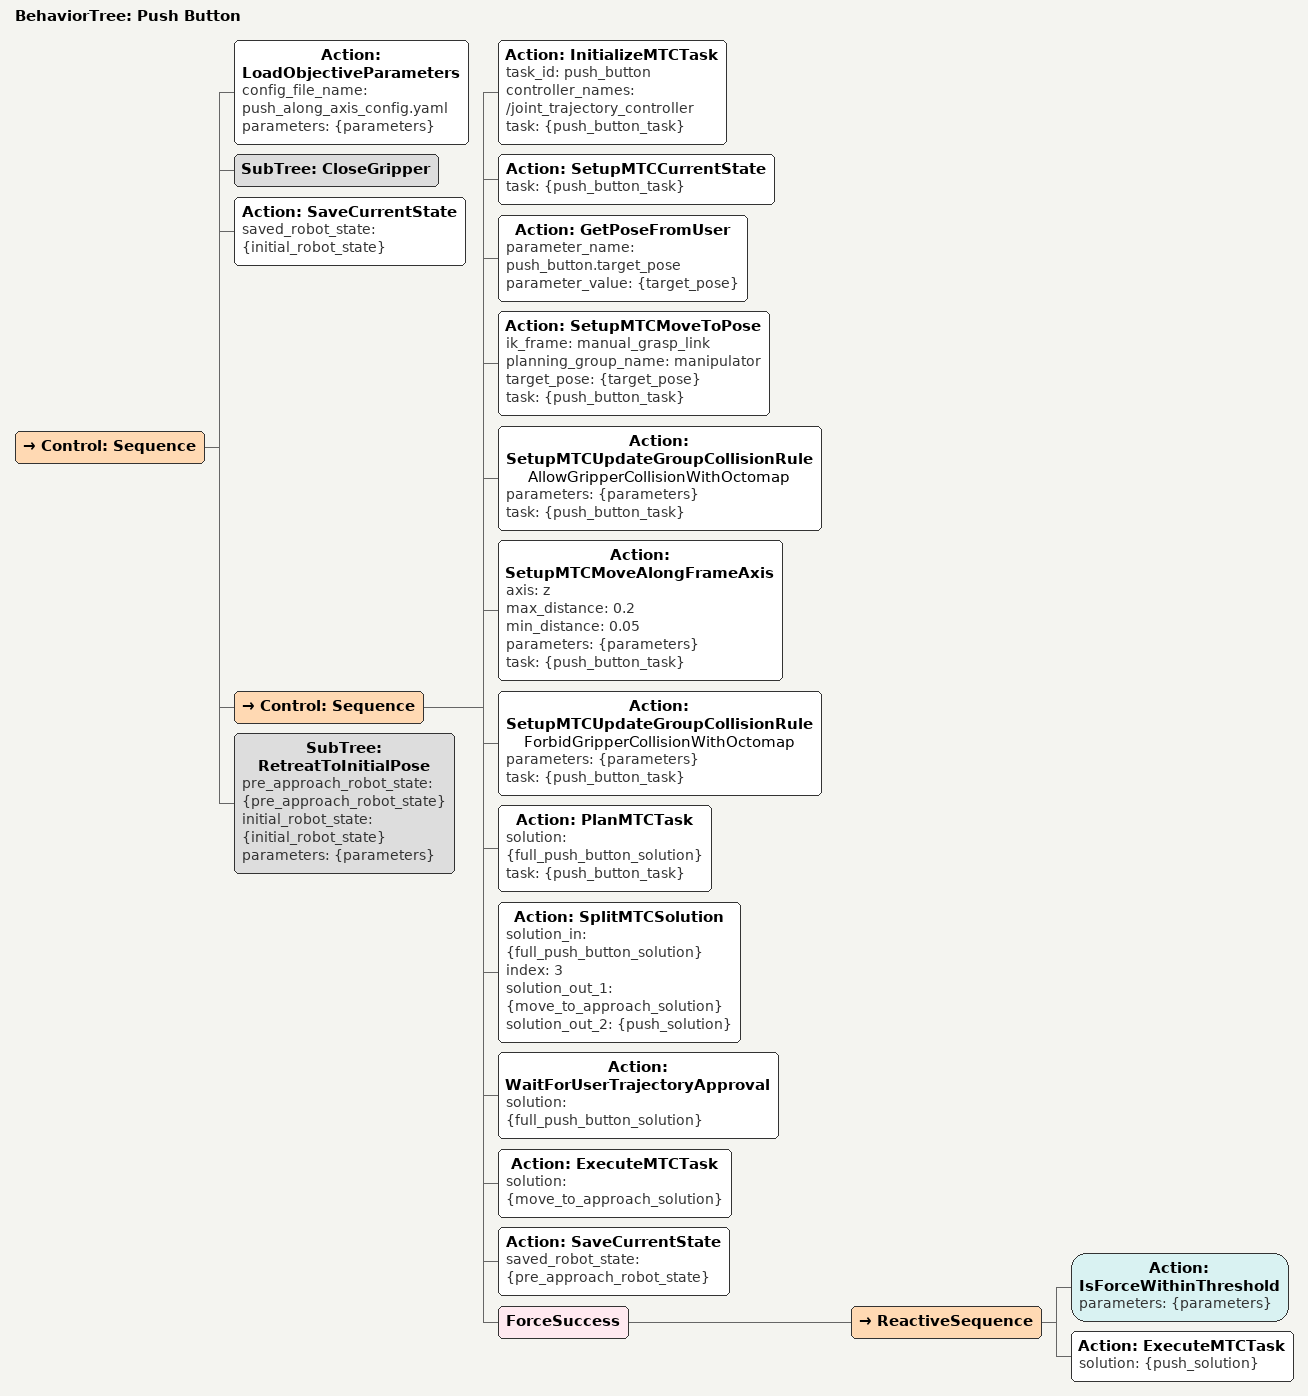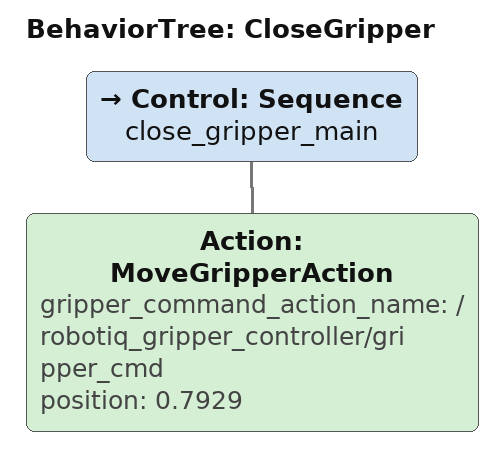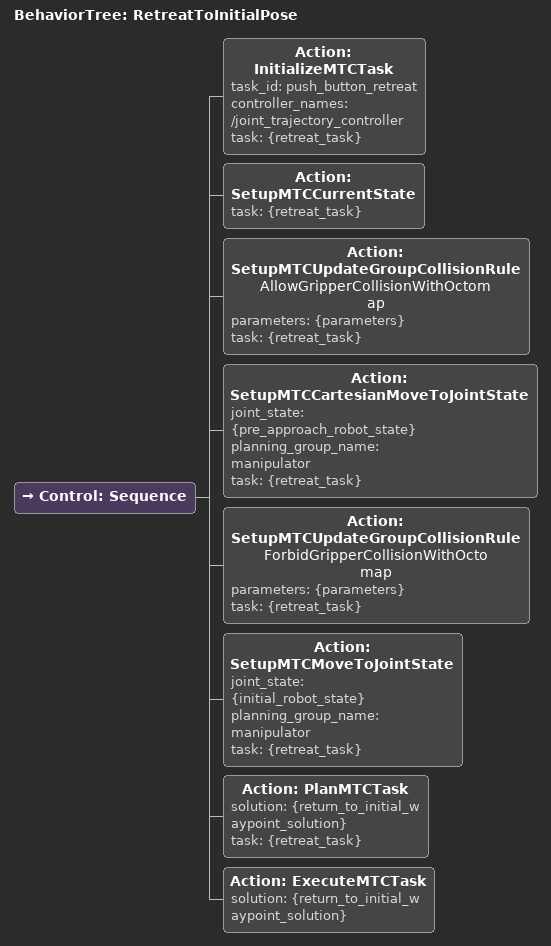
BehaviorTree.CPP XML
<?xml version="1.0"?>
<root BTCPP_format="4" main_tree_to_execute="Push Button">
    <BehaviorTree ID="Push Button" _description="Push a button with the end effector">
        <Control ID="Sequence">
            <Action ID="LoadObjectiveParameters" config_file_name="push_along_axis_config.yaml" parameters="{parameters}" />
            <SubTree ID="CloseGripper" />
            <Action ID="SaveCurrentState" saved_robot_state="{initial_robot_state}" />
            <Control ID="Sequence">
                <Action ID="InitializeMTCTask" task_id="push_button" controller_names="/joint_trajectory_controller" task="{push_button_task}"/>
                <Action ID="SetupMTCCurrentState" task="{push_button_task}"/>
                <Action ID="GetPoseFromUser" parameter_name="push_button.target_pose" parameter_value="{target_pose}" />
                <Action ID="SetupMTCMoveToPose" ik_frame="manual_grasp_link" planning_group_name="manipulator" target_pose="{target_pose}" task="{push_button_task}"/>
                <Action ID="SetupMTCUpdateGroupCollisionRule" name="AllowGripperCollisionWithOctomap" parameters="{parameters}" task="{push_button_task}" />
                <Action ID="SetupMTCMoveAlongFrameAxis" axis="z" max_distance="0.2" min_distance="0.05" parameters="{parameters}" task="{push_button_task}" />
                <Action ID="SetupMTCUpdateGroupCollisionRule" name="ForbidGripperCollisionWithOctomap" parameters="{parameters}" task="{push_button_task}" />
                <Action ID="PlanMTCTask" solution="{full_push_button_solution}" task="{push_button_task}"/>
                <Action ID="SplitMTCSolution" solution_in="{full_push_button_solution}" index="3" solution_out_1="{move_to_approach_solution}" solution_out_2="{push_solution}" />
                <Action ID="WaitForUserTrajectoryApproval" solution="{full_push_button_solution}"/>
                <Action ID="ExecuteMTCTask" solution="{move_to_approach_solution}"/>

                <Action ID="SaveCurrentState" saved_robot_state="{pre_approach_robot_state}" />
                <ForceSuccess>
                    <ReactiveSequence>
                        <Action ID="IsForceWithinThreshold" parameters="{parameters}" />
                        <Action ID="ExecuteMTCTask" solution="{push_solution}" />
                    </ReactiveSequence>
                </ForceSuccess>
            </Control>
            <SubTree ID="RetreatToInitialPose" pre_approach_robot_state="{pre_approach_robot_state}" initial_robot_state="{initial_robot_state}" parameters="{parameters}" />
        </Control>
    </BehaviorTree>
    <BehaviorTree ID="CloseGripper">
        <Control ID="Sequence" name="close_gripper_main">
            <Action ID="MoveGripperAction" gripper_command_action_name="/robotiq_gripper_controller/gripper_cmd" position="0.7929" />
        </Control>
    </BehaviorTree>
    <BehaviorTree ID="RetreatToInitialPose">
        <Control ID="Sequence">
            <Action ID="InitializeMTCTask" task_id="push_button_retreat" controller_names="/joint_trajectory_controller" task="{retreat_task}" />
            <Action ID="SetupMTCCurrentState" task="{retreat_task}" />
            <Action ID="SetupMTCUpdateGroupCollisionRule" name="AllowGripperCollisionWithOctomap" parameters="{parameters}" task="{retreat_task}" />
            <Action ID="SetupMTCCartesianMoveToJointState" joint_state="{pre_approach_robot_state}" planning_group_name="manipulator" task="{retreat_task}" />
            <Action ID="SetupMTCUpdateGroupCollisionRule" name="ForbidGripperCollisionWithOctomap" parameters="{parameters}" task="{retreat_task}" />
            <Action ID="SetupMTCMoveToJointState" joint_state="{initial_robot_state}" planning_group_name="manipulator" task="{retreat_task}" />
            <Action ID="PlanMTCTask" solution="{return_to_initial_waypoint_solution}" task="{retreat_task}" />
            <Action ID="ExecuteMTCTask" solution="{return_to_initial_waypoint_solution}" />
        </Control>
    </BehaviorTree>
</root>
